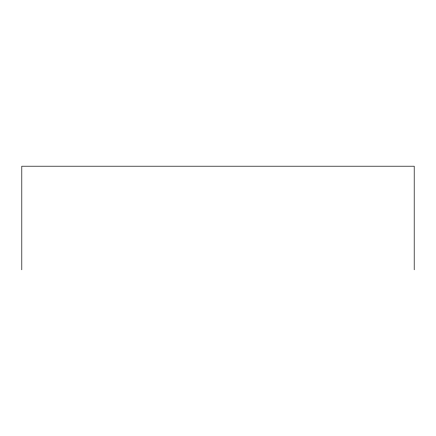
<?xml version="1.0" encoding="UTF-8"?>
<svg xmlns="http://www.w3.org/2000/svg" width="436" height="436" viewBox="0 0 436 436"><rect width="100%" height="100%" fill="white"/><g stroke="black" fill="none" stroke-linecap="round" stroke-linejoin="round"><path stroke-width="0.65" d="M414.2 269.797L414.2 166.203L21.8 166.203L21.8 269.797"/></g></svg>
